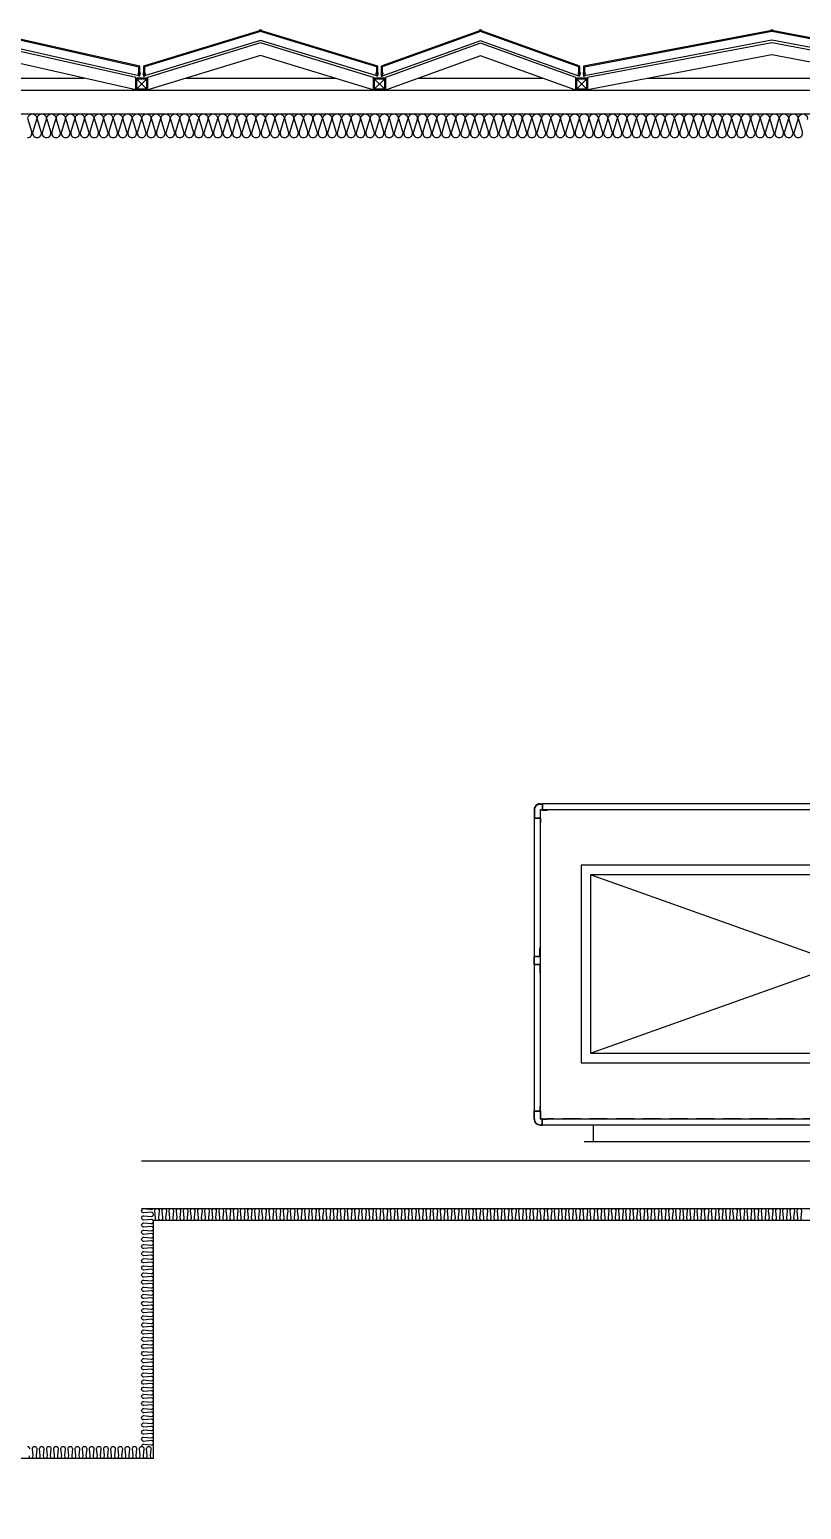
# Model space of a CAD drawing. Header units: millimetres. Extents: x -95754 to 177808, y 34455 to 150605.
# Drawn here: x 156483 to 159727, y 143240 to 149459 of the extents above; entities that cross this region are included whole.
import ezdxf

# ---------------------------------------------------------------- set-up
doc = ezdxf.new("R2010")
doc.units = ezdxf.units.MM
doc.header["$LTSCALE"] = 300
doc.linetypes.add('HID', pattern=[2.8, 1.8, -1])
doc.linetypes.add('HIDDEN', pattern=[0.375, 0.25, -0.125])
for name, color, linetype in [('6FIN', 6, 'Continuous'), ('A-ETC-기계', 253, 'Continuous'), ('A-WALL-D', 7, 'Continuous'), ('A-하지철물', 55, 'Continuous'), ('alucobond', 4, 'Continuous'), ('ISL', 251, 'Continuous'), ('mold', 4, 'Continuous'), ('SHEET', 6, 'Continuous')]:
    doc.layers.add(name, color=color, linetype=linetype)

# ---------------------------------------------------------------- blocks, each defined once
blk = doc.blocks.new('EX-1350')
at = {"layer": '6FIN', "elevation": 0}
for points in [[(3.2, 204.1), (46.8, 204.1, 0.414214), (50, 207.3), (50, 250.9, 0.414214), (46.8, 254.1), (3.2, 254.1, 0.414214), (0, 250.9), (0, 207.3, 0.414214)], [(1396.8, 204.1), (1353.2, 204.1, -0.414214), (1350, 207.3), (1350, 250.9, -0.414214), (1353.2, 254.1), (1396.8, 254.1, -0.414214), (1400, 250.9), (1400, 207.3, -0.414214)]]:
    blk.add_lwpolyline(points, format="xyb", close=True, dxfattribs=at)
at = {"layer": 'A-하지철물'}
for p, q in [((1350, 254.1), (50, 254.1)), ((1133.9, 204.1), (266.1, 204.1))]:
    blk.add_line(p, q, dxfattribs=at)
at = {"layer": 'A-하지철물', "elevation": 0}
for points in [[(49.7, 252.7), (700, 106.6), (1350.3, 252.7)], [(50, 254.1), (50, 201.4), (700, 55.3), (1350, 201.4), (1350, 254.1)]]:
    blk.add_lwpolyline(points, dxfattribs=at)
at = {"layer": 'A-하지철물'}
blk.add_circle((700, 4.1), 4.07, dxfattribs=at)
at = {"layer": 'alucobond', "color": 251, "linetype": 'HID', "ltscale": 10}
for p, q in [((31.5, 182.4), (31.5, 187.8)), ((32, 189.3), (32.5, 189.3)), ((32.5, 180.9), (32.5, 189.3)), ((38, 182.7), (38, 187.4)), ((39.5, 182.7), (39.5, 187.4)), ((1360.5, 182.7), (1360.5, 187.4)), ((1362, 182.7), (1362, 187.4)), ((1367.5, 180.9), (1367.5, 189.3)), ((1368, 189.3), (1367.5, 189.3)), ((1368.5, 182.4), (1368.5, 187.8)), ((30.2, 185.1), (41.5, 185.1)), ((31.5, 186.6), (39.5, 186.6)), ((31.5, 183.6), (39.5, 183.6)), ((32, 180.9), (32.5, 180.9)), ((1369.8, 185.1), (1358.5, 185.1)), ((1368.5, 186.6), (1360.5, 186.6)), ((1368.5, 183.6), (1360.5, 183.6)), ((1368, 180.9), (1367.5, 180.9))]:
    blk.add_line(p, q, dxfattribs=at)
at = {"layer": 'alucobond'}
for p, q in [((32.5, 195.1), (36.5, 195.1)), ((1367.5, 195.1), (1363.5, 195.1))]:
    blk.add_line(p, q, dxfattribs=at)
at = {"layer": 'alucobond', "color": 251, "linetype": 'HID', "ltscale": 10, "elevation": 0}
for points in [[(32, 189.3), (31.5, 187.8)], [(36.5, 194.2), (700, 45.1), (1363.5, 194.2)], [(1368, 189.3), (1368.5, 187.8)], [(32, 180.9), (31.5, 182.4)], [(1368, 180.9), (1368.5, 182.4)]]:
    blk.add_lwpolyline(points, dxfattribs=at)
at = {"layer": 'alucobond', "elevation": 0}
for points in [[(32.5, 195.1), (32.5, 154.1), (700, 4.1), (1367.5, 154.1), (1367.5, 195.1)], [(36.5, 195.1), (36.5, 157.3), (700, 8.2), (1363.5, 157.3), (1363.5, 195.1)]]:
    blk.add_lwpolyline(points, dxfattribs=at)
at = {"layer": 'alucobond', "color": 251, "linetype": 'HID', "ltscale": 10, "elevation": 0}
for points in [[(39.5, 186.6, -0.666667), (39.5, 183.6, -1.5)], [(1360.5, 186.6, 0.666667), (1360.5, 183.6, 1.5)]]:
    blk.add_lwpolyline(points, format="xyb", dxfattribs=at)
at = {"layer": 'alucobond', "color": 251, "linetype": 'HID', "ltscale": 10}
for centre, start, end in [((38.7, 187.4), 0, 180), ((1361.3, 187.4), 0, 180), ((38.7, 182.7), 180, 0), ((1361.3, 182.7), 180, 0)]:
    blk.add_arc(centre, 0.75, start, end, dxfattribs=at)
at = {"layer": 'mold', "color": 4, "elevation": 0}
for points in [[(25, 204.1), (25, 202.6)], [(1375, 204.1), (1375, 202.6)]]:
    blk.add_lwpolyline(points, dxfattribs=at)
at = {"layer": 'SHEET', "color": 8}
for p, q in [((46.8, 250.9), (3.2, 207.3)), ((3.2, 250.9), (46.8, 207.3)), ((1353.2, 250.9), (1396.8, 207.3)), ((1396.8, 250.9), (1353.2, 207.3))]:
    blk.add_line(p, q, dxfattribs=at)
at = {"layer": 'SHEET', "color": 8, "elevation": 0}
for points in [[(3.2, 207.3), (46.8, 207.3), (46.8, 250.9), (3.2, 250.9)], [(1396.8, 207.3), (1353.2, 207.3), (1353.2, 250.9), (1396.8, 250.9)]]:
    blk.add_lwpolyline(points, close=True, dxfattribs=at)
blk = doc.blocks.new('EX-1000')
at = {"layer": '6FIN', "elevation": 0}
for points in [[(3.2, 204.1), (46.8, 204.1, 0.414214), (50, 207.3), (50, 250.9, 0.414214), (46.8, 254.1), (3.2, 254.1, 0.414214), (0, 250.9), (0, 207.3, 0.414214)], [(1046.8, 204.1), (1003.2, 204.1, -0.414214), (1000, 207.3), (1000, 250.9, -0.414214), (1003.2, 254.1), (1046.8, 254.1, -0.414214), (1050, 250.9), (1050, 207.3, -0.414214)]]:
    blk.add_lwpolyline(points, format="xyb", close=True, dxfattribs=at)
at = {"layer": 'A-하지철물'}
for p, q in [((1000, 254.1), (50, 254.1)), ((838.4, 204.1), (211.6, 204.1))]:
    blk.add_line(p, q, dxfattribs=at)
at = {"layer": 'A-하지철물', "elevation": 0}
for points in [[(47.4, 254.1), (525, 108.6), (1002.6, 254.1)], [(50, 204.1), (50, 201), (525, 56.3), (1000, 201), (1000, 204.1)]]:
    blk.add_lwpolyline(points, dxfattribs=at)
at = {"layer": 'A-하지철물'}
blk.add_circle((525, 4.1), 4.07, dxfattribs=at)
at = {"layer": 'alucobond', "color": 251, "linetype": 'HID', "ltscale": 10}
for p, q in [((31.5, 182.4), (31.5, 187.8)), ((32, 189.3), (32.5, 189.3)), ((32.5, 180.9), (32.5, 189.3)), ((38, 182.7), (38, 187.4)), ((39.5, 182.7), (39.5, 187.4)), ((1010.5, 182.7), (1010.5, 187.4)), ((1012, 182.7), (1012, 187.4)), ((1017.5, 180.9), (1017.5, 189.3)), ((1018, 189.3), (1017.5, 189.3)), ((1018.5, 182.4), (1018.5, 187.8)), ((30.2, 185.1), (41.5, 185.1)), ((31.5, 186.6), (39.5, 186.6)), ((31.5, 183.6), (39.5, 183.6)), ((32, 180.9), (32.5, 180.9)), ((1019.8, 185.1), (1008.5, 185.1)), ((1018.5, 186.6), (1010.5, 186.6)), ((1018.5, 183.6), (1010.5, 183.6)), ((1018, 180.9), (1017.5, 180.9))]:
    blk.add_line(p, q, dxfattribs=at)
at = {"layer": 'alucobond'}
for p, q in [((32.5, 195.1), (36.5, 195.1)), ((1017.5, 195.1), (1013.5, 195.1))]:
    blk.add_line(p, q, dxfattribs=at)
at = {"layer": 'alucobond', "color": 251, "linetype": 'HID', "ltscale": 10, "elevation": 0}
for points in [[(32, 189.3), (31.5, 187.8)], [(36.5, 194.7), (525, 45.9), (1013.5, 194.7)], [(1018, 189.3), (1018.5, 187.8)], [(32, 180.9), (31.5, 182.4)], [(1018, 180.9), (1018.5, 182.4)]]:
    blk.add_lwpolyline(points, dxfattribs=at)
at = {"layer": 'alucobond', "elevation": 0}
for points in [[(32.5, 195.1), (32.5, 154.1), (525, 4.1), (1017.5, 154.1), (1017.5, 195.1)], [(36.5, 195.1), (36.5, 157), (525, 8.3), (1013.5, 157), (1013.5, 195.1)], [(1013.5, 195.1), (1013.5, 157.2)]]:
    blk.add_lwpolyline(points, dxfattribs=at)
at = {"layer": 'alucobond', "color": 251, "linetype": 'HID', "ltscale": 10, "elevation": 0}
for points in [[(39.5, 186.6, -0.666667), (39.5, 183.6, -1.5)], [(1010.5, 186.6, 0.666667), (1010.5, 183.6, 1.5)]]:
    blk.add_lwpolyline(points, format="xyb", dxfattribs=at)
at = {"layer": 'alucobond', "color": 251, "linetype": 'HID', "ltscale": 10}
for centre, start, end in [((38.7, 187.4), 0, 180), ((1011.3, 187.4), 0, 180), ((38.7, 182.7), 180, 0), ((1011.3, 182.7), 180, 0)]:
    blk.add_arc(centre, 0.75, start, end, dxfattribs=at)
at = {"layer": 'mold', "color": 4, "elevation": 0}
for points in [[(25, 204.1), (25, 202.6)], [(1025, 204.1), (1025, 202.6)]]:
    blk.add_lwpolyline(points, dxfattribs=at)
at = {"layer": 'SHEET', "color": 8}
for p, q in [((46.8, 250.9), (3.2, 207.3)), ((3.2, 250.9), (46.8, 207.3)), ((1003.2, 250.9), (1046.8, 207.3)), ((1046.8, 250.9), (1003.2, 207.3))]:
    blk.add_line(p, q, dxfattribs=at)
at = {"layer": 'SHEET', "color": 8, "elevation": 0}
for points in [[(3.2, 207.3), (46.8, 207.3), (46.8, 250.9), (3.2, 250.9)], [(1046.8, 207.3), (1003.2, 207.3), (1003.2, 250.9), (1046.8, 250.9)]]:
    blk.add_lwpolyline(points, close=True, dxfattribs=at)
blk = doc.blocks.new('EX-850-1')
at = {"layer": '6FIN', "elevation": 0}
for points in [[(3.2, 204.1), (46.8, 204.1, 0.414214), (50, 207.3), (50, 250.9, 0.414214), (46.8, 254.1), (3.2, 254.1, 0.414214), (0, 250.9), (0, 207.3, 0.414214)], [(896.8, 204.1), (853.2, 204.1, -0.414214), (850, 207.3), (850, 250.9, -0.414214), (853.2, 254.1), (896.8, 254.1, -0.414214), (900, 250.9), (900, 207.3, -0.414214)]]:
    blk.add_lwpolyline(points, format="xyb", close=True, dxfattribs=at)
at = {"layer": 'A-하지철물'}
for p, q in [((850, 254.1), (50, 254.1)), ((710.9, 204.1), (189.1, 204.1))]:
    blk.add_line(p, q, dxfattribs=at)
at = {"layer": 'A-하지철물', "elevation": 0}
for points in [[(49.9, 254.1), (450, 110.3), (850.1, 254.1)], [(50, 204.1), (50, 200.9), (450, 57.2), (850, 200.9), (850, 204.1)]]:
    blk.add_lwpolyline(points, dxfattribs=at)
at = {"layer": 'A-하지철물'}
blk.add_circle((450, 4.1), 4.07, dxfattribs=at)
at = {"layer": 'alucobond', "color": 251, "linetype": 'HID', "ltscale": 10}
for p, q in [((31.5, 182.4), (31.5, 187.8)), ((32, 189.3), (32.5, 189.3)), ((32.5, 180.9), (32.5, 189.3)), ((38, 182.7), (38, 187.4)), ((39.5, 182.7), (39.5, 187.4)), ((860.5, 182.7), (860.5, 187.4)), ((862, 182.7), (862, 187.4)), ((867.5, 180.9), (867.5, 189.3)), ((868, 189.3), (867.5, 189.3)), ((868.5, 182.4), (868.5, 187.8)), ((30.2, 185.1), (41.5, 185.1)), ((31.5, 186.6), (39.5, 186.6)), ((31.5, 183.6), (39.5, 183.6)), ((32, 180.9), (32.5, 180.9)), ((869.8, 185.1), (858.5, 185.1)), ((868.5, 186.6), (860.5, 186.6)), ((868.5, 183.6), (860.5, 183.6)), ((868, 180.9), (867.5, 180.9))]:
    blk.add_line(p, q, dxfattribs=at)
at = {"layer": 'alucobond'}
for p, q in [((32.5, 195.1), (36.5, 195.1)), ((867.5, 195.1), (863.5, 195.1))]:
    blk.add_line(p, q, dxfattribs=at)
at = {"layer": 'alucobond', "color": 251, "linetype": 'HID', "ltscale": 10}
for points in [[(32, 189.3), (31.5, 187.8)], [(868, 189.3), (868.5, 187.8)], [(32, 180.9), (31.5, 182.4)], [(868, 180.9), (868.5, 182.4)]]:
    blk.add_lwpolyline(points, dxfattribs=at)
at = {"layer": 'alucobond', "elevation": 0}
for points in [[(32.5, 195.1), (32.5, 154.1), (450, 4.1), (867.5, 154.1), (867.5, 195.1)], [(36.5, 195.1), (36.5, 156.9), (450, 8.3), (863.5, 156.9), (863.5, 195.1)]]:
    blk.add_lwpolyline(points, dxfattribs=at)
at = {"layer": 'alucobond', "color": 251, "linetype": 'HID', "ltscale": 10, "elevation": 0}
blk.add_lwpolyline([(36.5, 195.1), (450, 46.6), (863.5, 195.1)], dxfattribs=at)
at = {"layer": 'alucobond', "color": 251, "linetype": 'HID', "ltscale": 10}
for points in [[(39.5, 186.6, -0.666667), (39.5, 183.6, -1.5)], [(860.5, 186.6, 0.666667), (860.5, 183.6, 1.5)]]:
    blk.add_lwpolyline(points, format="xyb", dxfattribs=at)
for centre, start, end in [((38.7, 187.4), 0, 180), ((861.3, 187.4), 0, 180), ((38.7, 182.7), 180, 0), ((861.3, 182.7), 180, 0)]:
    blk.add_arc(centre, 0.75, start, end, dxfattribs=at)
at = {"layer": 'mold', "color": 4}
for points in [[(25, 204.1), (25, 202.6)], [(875, 204.1), (875, 202.6)]]:
    blk.add_lwpolyline(points, dxfattribs=at)
at = {"layer": 'SHEET', "color": 8}
for p, q in [((46.8, 250.9), (3.2, 207.3)), ((3.2, 250.9), (46.8, 207.3)), ((853.2, 250.9), (896.8, 207.3)), ((896.8, 250.9), (853.2, 207.3))]:
    blk.add_line(p, q, dxfattribs=at)
at = {"layer": 'SHEET', "color": 8, "elevation": 0}
for points in [[(3.2, 207.3), (46.8, 207.3), (46.8, 250.9), (3.2, 250.9)], [(896.8, 207.3), (853.2, 207.3), (853.2, 250.9), (896.8, 250.9)]]:
    blk.add_lwpolyline(points, close=True, dxfattribs=at)
blk = doc.blocks.new('EX-1600')
at = {"layer": '6FIN', "elevation": 0}
for points in [[(3.2, 204.1), (46.8, 204.1, 0.414214), (50, 207.3), (50, 250.9, 0.414214), (46.8, 254.1), (3.2, 254.1, 0.414214), (0, 250.9), (0, 207.3, 0.414214)], [(1646.8, 204.1), (1603.2, 204.1, -0.414214), (1600, 207.3), (1600, 250.9, -0.414214), (1603.2, 254.1), (1646.8, 254.1, -0.414214), (1650, 250.9), (1650, 207.3, -0.414214)]]:
    blk.add_lwpolyline(points, format="xyb", close=True, dxfattribs=at)
at = {"layer": 'A-하지철물'}
for p, q in [((1600, 254.1), (50, 254.1)), ((1344, 204.1), (306, 204.1))]:
    blk.add_line(p, q, dxfattribs=at)
at = {"layer": 'A-하지철물', "elevation": 0}
for points in [[(41.9, 254.1), (825, 105.8), (1608.1, 254.1)], [(50, 204.1), (50, 201.6), (825, 55), (1600, 201.6), (1600, 204.1)]]:
    blk.add_lwpolyline(points, dxfattribs=at)
at = {"layer": 'A-하지철물'}
blk.add_circle((825, 4.1), 4.07, dxfattribs=at)
at = {"layer": 'alucobond', "color": 251, "linetype": 'HID', "ltscale": 10}
for p, q in [((31.5, 182.4), (31.5, 187.8)), ((32, 189.3), (32.5, 189.3)), ((32.5, 180.9), (32.5, 189.3)), ((38, 182.7), (38, 187.4)), ((39.5, 182.7), (39.5, 187.4)), ((1610.5, 182.7), (1610.5, 187.4)), ((1612, 182.7), (1612, 187.4)), ((1617.5, 180.9), (1617.5, 189.3)), ((1618, 189.3), (1617.5, 189.3)), ((1618.5, 182.4), (1618.5, 187.8)), ((30.2, 185.1), (41.5, 185.1)), ((31.5, 186.6), (39.5, 186.6)), ((31.5, 183.6), (39.5, 183.6)), ((32, 180.9), (32.5, 180.9)), ((1619.8, 185.1), (1608.5, 185.1)), ((1618.5, 186.6), (1610.5, 186.6)), ((1618.5, 183.6), (1610.5, 183.6)), ((1618, 180.9), (1617.5, 180.9))]:
    blk.add_line(p, q, dxfattribs=at)
at = {"layer": 'alucobond'}
for p, q in [((32.5, 195.1), (36.5, 195.1)), ((1617.5, 195.1), (1613.5, 195.1))]:
    blk.add_line(p, q, dxfattribs=at)
at = {"layer": 'alucobond', "color": 251, "linetype": 'HID', "ltscale": 10}
for points in [[(32, 189.3), (31.5, 187.8)], [(32, 180.9), (31.5, 182.4)]]:
    blk.add_lwpolyline(points, dxfattribs=at)
at = {"layer": 'alucobond', "elevation": 0}
for points in [[(32.5, 195.1), (32.5, 154.1), (825, 4.1), (1617.5, 154.1), (1617.5, 195.1)], [(36.5, 195.1), (36.5, 157.4), (825, 8.1), (1613.5, 157.4), (1613.5, 195.1)]]:
    blk.add_lwpolyline(points, dxfattribs=at)
at = {"layer": 'alucobond', "color": 251, "linetype": 'HID', "ltscale": 10, "elevation": 0}
for points in [[(36.5, 194), (825, 44.8), (1613.5, 194)], [(1618, 189.3), (1618.5, 187.8)], [(1618, 180.9), (1618.5, 182.4)]]:
    blk.add_lwpolyline(points, dxfattribs=at)
at = {"layer": 'alucobond', "color": 251, "linetype": 'HID', "ltscale": 10}
blk.add_lwpolyline([(39.5, 186.6, -0.666667), (39.5, 183.6, -1.5)], format="xyb", dxfattribs=at)
at = {"layer": 'alucobond', "color": 251, "linetype": 'HID', "ltscale": 10, "elevation": 0}
blk.add_lwpolyline([(1610.5, 186.6, 0.666667), (1610.5, 183.6, 1.5)], format="xyb", dxfattribs=at)
at = {"layer": 'alucobond', "color": 251, "linetype": 'HID', "ltscale": 10}
for centre, start, end in [((38.7, 187.4), 0, 180), ((1611.3, 187.4), 0, 180), ((38.7, 182.7), 180, 0), ((1611.3, 182.7), 180, 0)]:
    blk.add_arc(centre, 0.75, start, end, dxfattribs=at)
at = {"layer": 'mold', "color": 4}
blk.add_lwpolyline([(25, 204.1), (25, 202.6)], dxfattribs=at)
at = {"layer": 'mold', "color": 4, "elevation": 0}
blk.add_lwpolyline([(1625, 204.1), (1625, 202.6)], dxfattribs=at)
at = {"layer": 'SHEET', "color": 8}
for p, q in [((46.8, 250.9), (3.2, 207.3)), ((3.2, 250.9), (46.8, 207.3)), ((1603.2, 250.9), (1646.8, 207.3)), ((1646.8, 250.9), (1603.2, 207.3))]:
    blk.add_line(p, q, dxfattribs=at)
at = {"layer": 'SHEET', "color": 8, "elevation": 0}
for points in [[(3.2, 207.3), (46.8, 207.3), (46.8, 250.9), (3.2, 250.9)], [(1646.8, 207.3), (1603.2, 207.3), (1603.2, 250.9), (1646.8, 250.9)]]:
    blk.add_lwpolyline(points, close=True, dxfattribs=at)
blk = doc.blocks.new('A$C7EEB4B3A')
at = {"color": 0, "linetype": 'HIDDEN'}
for p, q in [((36.2, 25), (0, 25)), ((0, 25), (0, 23.8)), ((36.2, 1.2), (36.2, 25)), ((36.2, 1.2), (68.8, 1.2)), ((68.8, 1.2), (68.8, 25)), ((68.8, 25), (105, 25)), ((105, 25), (105, 23.8))]:
    blk.add_line(p, q, dxfattribs=at)
at = {"color": 0}
for p, q in [((35, 23.8), (0, 23.8)), ((35, 0), (35, 23.8)), ((35, 0), (70, 0)), ((70, 0), (70, 23.8)), ((70, 23.8), (105, 23.8))]:
    blk.add_line(p, q, dxfattribs=at)
blk = doc.blocks.new('G$C2C1B598D')
at = {"color": 0}
for p, q in [((-1040, 70), (1040, 70)), ((-1000, 0), (-1000, 70)), ((1000, 70), (1000, 0)), ((-1225, 0), (-1215, 0)), ((-1215, 0), (-1215, -25)), ((-1215, 0), (1215, 0)), ((-1040, 0), (1040, 0)), ((1225, 0), (1215, 0)), ((1215, 0), (1215, -25)), ((-1250, -25), (-1250, -60)), ((-1250, -60), (-1225, -60)), ((-1250, -1290.1), (-1250, -60)), ((-1225, -60), (-1225, -80)), ((-1215, -25), (-1195, -25)), ((1215, -25), (1195, -25)), ((1250, -60), (1225, -60)), ((1225, -60), (1225, -80)), ((1250, -25), (1250, -60)), ((1250, -1290.1), (1250, -60)), ((-1127.5, -262.1), (-1127.5, -1092.1)), ((1052.5, -262.1), (-1127.5, -262.1)), ((-1087.5, -302.1), (-1087.5, -1052.1)), ((-1087.5, -302.1), (1012.5, -1052.1)), ((1012.5, -302.1), (-1087.5, -1052.1)), ((1012.5, -302.1), (-1087.5, -302.1)), ((1012.5, -1052.1), (1012.5, -302.1)), ((1052.5, -1092.1), (1052.5, -262.1)), ((-1087.5, -1052.1), (1012.5, -1052.1)), ((-1127.5, -1092.1), (1052.5, -1092.1)), ((-1250, -1325.1), (-1250, -1290.1)), ((-1250, -1290.1), (-1225, -1290.1)), ((-1225, -1290.1), (-1225, -1270.1)), ((1225, -1290.1), (1225, -1270.1)), ((1250, -1290.1), (1225, -1290.1)), ((1250, -1325.1), (1250, -1290.1)), ((-1225, -1350.1), (-1215, -1350.1)), ((-1215, -1350.1), (-1215, -1325.1)), ((-1215, -1325.1), (-1195, -1325.1)), ((-1215, -1350.1), (1215, -1350.1)), ((1215, -1325.1), (1195, -1325.1)), ((1215, -1350.1), (1215, -1325.1)), ((1225, -1350.1), (1215, -1350.1))]:
    blk.add_line(p, q, dxfattribs=at)
at = {"color": 0, "linetype": 'HIDDEN'}
for p, q in [((-1248.4, -25), (-1248.4, -58.4)), ((-1248.4, -58.4), (-1223.4, -58.4)), ((-1225, -1.6), (-1216.6, -1.6)), ((-1223.4, -58.4), (-1223.4, -80)), ((-1216.6, -1.6), (-1216.6, -26.6)), ((-1216.6, -26.6), (-1195, -26.6)), ((-1195, -26.6), (-1195, -25)), ((-1195, -26.6), (1195, -26.6)), ((1195, -26.6), (1195, -25)), ((1216.6, -26.6), (1195, -26.6)), ((1225, -1.6), (1216.6, -1.6)), ((1216.6, -1.6), (1216.6, -26.6)), ((1248.4, -58.4), (1223.4, -58.4)), ((1223.4, -58.4), (1223.4, -80)), ((1248.4, -25), (1248.4, -58.4)), ((-1223.4, -80), (-1225, -80)), ((1223.4, -80), (1225, -80)), ((-1248.4, -1325.1), (-1248.4, -1291.7)), ((-1248.4, -1291.7), (-1223.4, -1291.7)), ((-1223.4, -1270.1), (-1225, -1270.1)), ((-1223.4, -1291.7), (-1223.4, -1270.1)), ((1223.4, -1291.7), (1223.4, -1270.1)), ((1223.4, -1270.1), (1225, -1270.1)), ((1248.4, -1291.7), (1223.4, -1291.7)), ((1248.4, -1325.1), (1248.4, -1291.7)), ((-1225, -1348.5), (-1216.6, -1348.5)), ((-1216.6, -1348.5), (-1216.6, -1323.5)), ((-1216.6, -1323.5), (-1195, -1323.5)), ((-1195, -1323.5), (-1195, -1325.1)), ((1216.6, -1323.5), (1195, -1323.5)), ((1195, -1323.5), (1195, -1325.1)), ((1216.6, -1348.5), (1216.6, -1323.5)), ((1225, -1348.5), (1216.6, -1348.5))]:
    blk.add_line(p, q, dxfattribs=at)
at = {"color": 0, "linetype": 'Continuous'}
for p, q in [((-1225, -1325.1), (-1225, -25)), ((-1225, -25), (1225, -25)), ((1225, -1325.1), (1225, -25)), ((-1225, -1325.1), (1225, -1325.1)), ((-1215, -1350.1), (-628.6, -1475.3)), ((-17.5, -1350), (-603.9, -1475.2))]:
    blk.add_line(p, q, dxfattribs=at)
at = {"color": 0, "linetype": 'ByBlock'}
for p, q in [((-1223.4, -58.4), (-1223.4, -26.6)), ((-1216.6, -26.6), (-1223.4, -26.6)), ((1216.6, -26.6), (1223.4, -26.6)), ((1223.4, -58.4), (1223.4, -26.6)), ((-1223.4, -1291.7), (-1223.4, -1323.5)), ((1223.4, -1291.7), (1223.4, -1323.5)), ((-1216.6, -1323.5), (-1223.4, -1323.5)), ((1216.6, -1323.5), (1223.4, -1323.5))]:
    blk.add_line(p, q, dxfattribs=at)
at = {"color": 0}
for centre, start, end in [((-1225, -25), 90, 180), ((1225, -25), 0, 90), ((-1225, -1325.1), 180, 270), ((1225, -1325.1), 270, 0)]:
    blk.add_arc(centre, 25, start, end, dxfattribs=at)
at = {"color": 0, "linetype": 'HIDDEN'}
for centre, start, end in [((-1225, -25), 90, 180.00287), ((1225, -25), 359.99713, 90), ((-1225, -1325.1), 179.99713, 270), ((1225, -1325.1), 270, 0.00287)]:
    blk.add_arc(centre, 23.4, start, end, dxfattribs=at)
at = {"color": 0, "linetype": 'Continuous'}
for centre, start, end in [((-1258.2, -1350.1), 348.75274, 0.00458), ((25.7, -1350), 179.99542, 191.24726)]:
    blk.add_arc(centre, 641.9, start, end, dxfattribs=at)
at = {"color": 0, "xscale": -1, "rotation": 89.99999999999997}
blk.add_blockref('A$C7EEB4B3A', (1250, -639.9), dxfattribs=at)
at = {"color": 0, "xscale": -1}
blk.add_blockref('A$C7EEB4B3A', (52.5, -1350.1), dxfattribs=at)
blk = doc.blocks.new('4F_기계장비')
at = {"layer": 'A-ETC-기계', "rotation": 180}
blk.add_blockref('G$C2C1B598D', (67300, -3750), dxfattribs=at)

msp = doc.modelspace()

# ---------------------------------------------------------------- linework, layer by layer
at = {"layer": 'A-WALL-D'}
for p, q in [((156953.6, 144705), (166553.6, 144705)), ((156953.6, 144505), (166553.6, 144505))]:
    msp.add_line(p, q, dxfattribs=at)
at = {"layer": 'ISL', "elevation": 0}
for points in [[(101753.6, 149105), (168578.6, 149105)], [(134903.6, 143240), (134903.6, 143455), (135403.6, 143455), (135403.6, 144455), (144903.6, 144455), (144903.6, 143455), (146203.6, 143455), (146203.6, 144455), (155703.6, 144455), (155703.6, 143455), (157003.6, 143455), (157003.6, 144455), (166503.6, 144455), (166503.6, 143455), (167503.6, 143455), (167503.6, 143240)]]:
    msp.add_lwpolyline(points, dxfattribs=at)
for points in [[(156474, 149005, 0.509267), (156491.7, 149029.3), (156476.3, 149080.8, -1.372593), (156511.7, 149080.8), (156496.3, 149029.3, 0.509267), (156514, 149005, 0.509267), (156531.7, 149029.3), (156516.3, 149080.8, -1.372593), (156551.7, 149080.8), (156536.3, 149029.3, 0.509267), (156554, 149005, 0.509267), (156571.7, 149029.3), (156556.3, 149080.8, -1.372593), (156591.7, 149080.8), (156576.3, 149029.3, 0.509267), (156594, 149005, 0.509267), (156611.7, 149029.3), (156596.3, 149080.8, -1.372593), (156631.7, 149080.8), (156616.3, 149029.3, 0.509267), (156634, 149005, 0.509267), (156651.7, 149029.3), (156636.3, 149080.8, -1.372593), (156671.7, 149080.8), (156656.3, 149029.3, 0.509267), (156674, 149005, 0.509267), (156691.7, 149029.3), (156676.3, 149080.8, -1.372593), (156711.7, 149080.8), (156696.3, 149029.3, 0.509267), (156714, 149005, 0.509267), (156731.7, 149029.3), (156716.3, 149080.8, -1.372593), (156751.7, 149080.8), (156736.3, 149029.3, 0.509267), (156754, 149005, 0.509267), (156771.7, 149029.3), (156756.3, 149080.8, -1.372593), (156791.7, 149080.8), (156776.3, 149029.3, 0.509267), (156794, 149005, 0.509267), (156811.7, 149029.3), (156796.3, 149080.8, -1.372593), (156831.7, 149080.8), (156816.3, 149029.3, 0.509267), (156834, 149005, 0.509267), (156851.7, 149029.3), (156836.3, 149080.8, -1.372593), (156871.7, 149080.8), (156856.3, 149029.3, 0.509267), (156874, 149005, 0.509267), (156891.7, 149029.3), (156876.3, 149080.8, -1.372593), (156911.7, 149080.8), (156896.3, 149029.3, 0.509267), (156914, 149005, 0.509267), (156931.7, 149029.3), (156916.3, 149080.8, -1.372593), (156951.7, 149080.8), (156936.3, 149029.3, 0.509267), (156954, 149005, 0.509267), (156971.7, 149029.3), (156956.3, 149080.8, -1.372593), (156991.7, 149080.8), (156976.3, 149029.3, 0.509267), (156994, 149005, 0.509267), (157011.7, 149029.3), (156996.3, 149080.8, -1.372593), (157031.7, 149080.8), (157016.3, 149029.3, 0.509267), (157034, 149005, 0.509267), (157051.7, 149029.3), (157036.3, 149080.8, -1.372593), (157071.7, 149080.8), (157056.3, 149029.3, 0.509267), (157074, 149005, 0.509267), (157091.7, 149029.3), (157076.3, 149080.8, -1.372593), (157111.7, 149080.8), (157096.3, 149029.3, 0.509267), (157114, 149005, 0.509267), (157131.7, 149029.3), (157116.3, 149080.8, -1.372593), (157151.7, 149080.8), (157136.3, 149029.3, 0.509267), (157154, 149005, 0.509267), (157171.7, 149029.3), (157156.3, 149080.8, -1.372593), (157191.7, 149080.8), (157176.3, 149029.3, 0.509267), (157194, 149005, 0.509267), (157211.7, 149029.3), (157196.3, 149080.8, -1.372593), (157231.7, 149080.8), (157216.3, 149029.3, 0.509267), (157234, 149005, 0.509267), (157251.7, 149029.3), (157236.3, 149080.8, -1.372593), (157271.7, 149080.8), (157256.3, 149029.3, 0.509267), (157274, 149005, 0.509267), (157291.7, 149029.3), (157276.3, 149080.8, -1.372593), (157311.7, 149080.8), (157296.3, 149029.3, 0.509267), (157314, 149005, 0.509267), (157331.7, 149029.3), (157316.3, 149080.8, -1.372593), (157351.7, 149080.8), (157336.4, 149029.3, 0.509267), (157354, 149005, 0.509267), (157371.7, 149029.3), (157356.4, 149080.8, -1.372593), (157391.7, 149080.8), (157376.4, 149029.3, 0.509267), (157394, 149005, 0.509267), (157411.7, 149029.3), (157396.4, 149080.8, -1.372593), (157431.7, 149080.8), (157416.4, 149029.3, 0.509267), (157434, 149005, 0.509267), (157451.7, 149029.3), (157436.4, 149080.8, -1.372593), (157471.7, 149080.8), (157456.4, 149029.3, 0.509267), (157474, 149005, 0.509267), (157491.7, 149029.3), (157476.4, 149080.8, -1.372593), (157511.7, 149080.8), (157496.4, 149029.3, 0.509267), (157514, 149005, 0.509267), (157531.7, 149029.3), (157516.4, 149080.8, -1.372593), (157551.7, 149080.8), (157536.4, 149029.3, 0.509267), (157554, 149005, 0.509267), (157571.7, 149029.3), (157556.4, 149080.8, -1.372593), (157591.7, 149080.8), (157576.4, 149029.3, 0.509267), (157594, 149005, 0.509267), (157611.7, 149029.3), (157596.4, 149080.8, -1.372593), (157631.7, 149080.8), (157616.4, 149029.3, 0.509267), (157634, 149005, 0.509267), (157651.7, 149029.3), (157636.4, 149080.8, -1.372593), (157671.7, 149080.8), (157656.4, 149029.3, 0.509267), (157674, 149005, 0.509267), (157691.7, 149029.3), (157676.4, 149080.8, -1.372593), (157711.7, 149080.8), (157696.4, 149029.3, 0.509267), (157714, 149005, 0.509267), (157731.7, 149029.3), (157716.4, 149080.8, -1.372593), (157751.7, 149080.8), (157736.4, 149029.3, 0.509267), (157754, 149005, 0.509267), (157771.7, 149029.3), (157756.4, 149080.8, -1.372593), (157791.7, 149080.8), (157776.4, 149029.3, 0.509267), (157794, 149005, 0.509267), (157811.7, 149029.3), (157796.4, 149080.8, -1.372593), (157831.7, 149080.8), (157816.4, 149029.3, 0.509267), (157834, 149005, 0.509267), (157851.7, 149029.3), (157836.4, 149080.8, -1.372593), (157871.7, 149080.8), (157856.4, 149029.3, 0.509267), (157874, 149005, 0.509267), (157891.7, 149029.3), (157876.4, 149080.8, -1.372593), (157911.7, 149080.8), (157896.4, 149029.3, 0.509267), (157914, 149005, 0.509267), (157931.7, 149029.3), (157916.4, 149080.8, -1.372593), (157951.7, 149080.8), (157936.4, 149029.3, 0.509267), (157954, 149005, 0.509267), (157971.7, 149029.3), (157956.4, 149080.8, -1.372593), (157991.7, 149080.8), (157976.4, 149029.3, 0.509267), (157994, 149005, 0.509267), (158011.7, 149029.3), (157996.4, 149080.8, -1.372593), (158031.7, 149080.8), (158016.4, 149029.3, 0.509267), (158034, 149005, 0.509267), (158051.7, 149029.3), (158036.4, 149080.8, -1.372593), (158071.7, 149080.8), (158056.4, 149029.3, 0.509267), (158074, 149005, 0.509267), (158091.7, 149029.3), (158076.4, 149080.8, -1.372593), (158111.7, 149080.8), (158096.4, 149029.3, 0.509267), (158114, 149005, 0.509267), (158131.7, 149029.3), (158116.4, 149080.8, -1.372593), (158151.7, 149080.8), (158136.4, 149029.3, 0.509267), (158154, 149005, 0.509267), (158171.7, 149029.3), (158156.4, 149080.8, -1.372593), (158191.7, 149080.8), (158176.4, 149029.3, 0.509267), (158194, 149005, 0.509267), (158211.7, 149029.3), (158196.4, 149080.8, -1.372593), (158231.7, 149080.8), (158216.4, 149029.3, 0.509267), (158234, 149005, 0.509267), (158251.7, 149029.3), (158236.4, 149080.8, -1.372593), (158271.7, 149080.8), (158256.4, 149029.3, 0.509267), (158274, 149005, 0.509267), (158291.7, 149029.3), (158276.4, 149080.8, -1.372593), (158311.7, 149080.8), (158296.4, 149029.3, 0.509267), (158314, 149005, 0.509267), (158331.7, 149029.3), (158316.4, 149080.8, -1.372593), (158351.7, 149080.8), (158336.4, 149029.3, 0.509267), (158354, 149005, 0.509267), (158371.7, 149029.3), (158356.4, 149080.8, -1.372593), (158391.7, 149080.8), (158376.4, 149029.3, 0.509267), (158394, 149005, 0.509267), (158411.7, 149029.3), (158396.4, 149080.8, -1.372593), (158431.7, 149080.8), (158416.4, 149029.3, 0.509267), (158434, 149005, 0.509267), (158451.7, 149029.3), (158436.4, 149080.8, -1.372593), (158471.7, 149080.8), (158456.4, 149029.3, 0.509267), (158474, 149005, 0.509267), (158491.7, 149029.3), (158476.4, 149080.8, -1.372593), (158511.7, 149080.8), (158496.4, 149029.3, 0.509267), (158514, 149005, 0.509267), (158531.7, 149029.3), (158516.4, 149080.8, -1.372593), (158551.7, 149080.8), (158536.4, 149029.3, 0.509267), (158554, 149005, 0.509267), (158571.7, 149029.3), (158556.4, 149080.8, -1.372593), (158591.7, 149080.8), (158576.4, 149029.3, 0.509267), (158594, 149005, 0.509267), (158611.7, 149029.3), (158596.4, 149080.8, -1.372593), (158631.7, 149080.8), (158616.4, 149029.3, 0.509267), (158634, 149005, 0.509267), (158651.7, 149029.3), (158636.4, 149080.8, -1.372593), (158671.7, 149080.8), (158656.4, 149029.3, 0.509267), (158674, 149005, 0.509267), (158691.7, 149029.3), (158676.4, 149080.8, -1.372593), (158711.7, 149080.8), (158696.4, 149029.3, 0.509267), (158714, 149005, 0.509267), (158731.7, 149029.3), (158716.4, 149080.8, -1.372593), (158751.7, 149080.8), (158736.4, 149029.3, 0.509267), (158754, 149005, 0.509267), (158771.7, 149029.3), (158756.4, 149080.8, -1.372593), (158791.7, 149080.8), (158776.4, 149029.3, 0.509267), (158794, 149005, 0.509267), (158811.7, 149029.3), (158796.4, 149080.8, -1.372593), (158831.7, 149080.8), (158816.4, 149029.3, 0.509267), (158834, 149005, 0.509267), (158851.7, 149029.3), (158836.4, 149080.8, -1.372593), (158871.7, 149080.8), (158856.4, 149029.3, 0.509267), (158874, 149005, 0.509267), (158891.7, 149029.3), (158876.4, 149080.8, -1.372593), (158911.7, 149080.8), (158896.4, 149029.3, 0.509267), (158914, 149005, 0.509267), (158931.7, 149029.3), (158916.4, 149080.8, -1.372593), (158951.7, 149080.8), (158936.4, 149029.3, 0.509267), (158954, 149005, 0.509267), (158971.7, 149029.3), (158956.4, 149080.8, -1.372593), (158991.7, 149080.8), (158976.4, 149029.3, 0.509267), (158994, 149005, 0.509267), (159011.7, 149029.3), (158996.4, 149080.8, -1.372593), (159031.7, 149080.8), (159016.4, 149029.3, 0.509267), (159034, 149005, 0.509267), (159051.7, 149029.3), (159036.4, 149080.8, -1.372593), (159071.7, 149080.8), (159056.4, 149029.3, 0.509267), (159074, 149005, 0.509267), (159091.7, 149029.3), (159076.4, 149080.8, -1.372593), (159111.7, 149080.8), (159096.4, 149029.3, 0.509267), (159114, 149005, 0.509267), (159131.7, 149029.3), (159116.4, 149080.8, -1.372593), (159151.7, 149080.8), (159136.4, 149029.3, 0.509267), (159154, 149005, 0.509267), (159171.7, 149029.3), (159156.4, 149080.8, -1.372593), (159191.7, 149080.8), (159176.4, 149029.3, 0.509267), (159194, 149005, 0.509267), (159211.7, 149029.3), (159196.4, 149080.8, -1.372593), (159231.7, 149080.8), (159216.4, 149029.3, 0.509267), (159234, 149005, 0.509267), (159251.7, 149029.3), (159236.4, 149080.8, -1.372593), (159271.7, 149080.8), (159256.4, 149029.3, 0.509267), (159274, 149005, 0.509267), (159291.7, 149029.3), (159276.4, 149080.8, -1.372593), (159311.7, 149080.8), (159296.4, 149029.3, 0.509267), (159314, 149005, 0.509267), (159331.7, 149029.3), (159316.4, 149080.8, -1.372593), (159351.7, 149080.8), (159336.4, 149029.3, 0.509267), (159354, 149005, 0.509267), (159371.7, 149029.3), (159356.4, 149080.8, -1.372593), (159391.7, 149080.8), (159376.4, 149029.3, 0.509267), (159394, 149005, 0.509267), (159411.7, 149029.3), (159396.4, 149080.8, -1.372593), (159431.7, 149080.8), (159416.4, 149029.3, 0.509267), (159434, 149005, 0.509267), (159451.7, 149029.3), (159436.4, 149080.8, -1.372593), (159471.7, 149080.8), (159456.4, 149029.3, 0.509267), (159474, 149005, 0.509267), (159491.7, 149029.3), (159476.4, 149080.8, -1.372593), (159511.7, 149080.8), (159496.4, 149029.3, 0.509267), (159514, 149005, 0.509267), (159531.7, 149029.3), (159516.4, 149080.8, -1.372593), (159551.7, 149080.8), (159536.4, 149029.3, 0.509267), (159554, 149005, 0.509267), (159571.7, 149029.3), (159556.4, 149080.8, -1.372593), (159591.7, 149080.8), (159576.4, 149029.3, 0.509267), (159594, 149005, 0.509267), (159611.7, 149029.3), (159596.4, 149080.8, -1.372593), (159631.7, 149080.8), (159616.4, 149029.3, 0.509267), (159634, 149005, 0.509267), (159651.7, 149029.3), (159636.4, 149080.8, -1.372593), (159671.7, 149080.8), (159656.4, 149029.3, 0.509267), (159674, 149005, 0.509267), (159691.7, 149029.3), (159676.4, 149080.8, -1.372593), (159711.7, 149080.8), (159696.4, 149029.3, 0.509267), (159714, 149005, 0.509267), (159731.7, 149029.3), (159716.4, 149080.8, -1.372593), (159751.7, 149080.8)], [(156953.6, 143505, -0.44469), (156963.6, 143514), (156993.6, 143511, 1.108889), (156993.6, 143529), (156963.6, 143526, -0.44469), (156953.6, 143535, -0.44469), (156963.6, 143544), (156993.6, 143541, 1.108889), (156993.6, 143559), (156963.6, 143556, -0.44469), (156953.6, 143565, -0.44469), (156963.6, 143574), (156993.6, 143571, 1.108889), (156993.6, 143589), (156963.6, 143586, -0.44469), (156953.6, 143595, -0.44469), (156963.6, 143604), (156993.6, 143601, 1.108889), (156993.6, 143619), (156963.6, 143616, -0.44469), (156953.6, 143625, -0.44469), (156963.6, 143634), (156993.6, 143631, 1.108889), (156993.6, 143649), (156963.6, 143646, -0.44469), (156953.6, 143655, -0.44469), (156963.6, 143664), (156993.6, 143661, 1.108889), (156993.6, 143679), (156963.6, 143676, -0.44469), (156953.6, 143685, -0.44469), (156963.6, 143694), (156993.6, 143691, 1.108889), (156993.6, 143709), (156963.6, 143706, -0.44469), (156953.6, 143715, -0.44469), (156963.6, 143724), (156993.6, 143721, 1.108889), (156993.6, 143739), (156963.6, 143736, -0.44469), (156953.6, 143745, -0.44469), (156963.6, 143754), (156993.6, 143751, 1.108889), (156993.6, 143769), (156963.6, 143766, -0.44469), (156953.6, 143775, -0.44469), (156963.6, 143784), (156993.6, 143781, 1.108889), (156993.6, 143799), (156963.6, 143796, -0.44469), (156953.6, 143805, -0.44469), (156963.6, 143814), (156993.6, 143811, 1.108889), (156993.6, 143829), (156963.6, 143826, -0.44469), (156953.6, 143835, -0.44469), (156963.6, 143844), (156993.6, 143841, 1.108889), (156993.6, 143859), (156963.6, 143856, -0.44469), (156953.6, 143865, -0.44469), (156963.6, 143874), (156993.6, 143871, 1.108889), (156993.6, 143889), (156963.6, 143886, -0.44469), (156953.6, 143895, -0.44469), (156963.6, 143904), (156993.6, 143901, 1.108889), (156993.6, 143919), (156963.6, 143916, -0.44469), (156953.6, 143925, -0.44469), (156963.6, 143934), (156993.6, 143931, 1.108889), (156993.6, 143949), (156963.6, 143946, -0.44469), (156953.6, 143955, -0.44469), (156963.6, 143964), (156993.6, 143961, 1.108889), (156993.6, 143979), (156963.6, 143976, -0.44469), (156953.6, 143985, -0.44469), (156963.6, 143994), (156993.6, 143991, 1.108889), (156993.6, 144009), (156963.6, 144006, -0.44469), (156953.6, 144015, -0.44469), (156963.6, 144024), (156993.6, 144021, 1.108889), (156993.6, 144039), (156963.6, 144036, -0.44469), (156953.6, 144045, -0.44469), (156963.6, 144054), (156993.6, 144051, 1.108889), (156993.6, 144069), (156963.6, 144066, -0.44469), (156953.6, 144075, -0.44469), (156963.6, 144084), (156993.6, 144081, 1.108889), (156993.6, 144099), (156963.6, 144096, -0.44469), (156953.6, 144105, -0.44469), (156963.6, 144114), (156993.6, 144111, 1.108889), (156993.6, 144129), (156963.6, 144126, -0.44469), (156953.6, 144135, -0.44469), (156963.6, 144144), (156993.6, 144141, 1.108889), (156993.6, 144159), (156963.6, 144156, -0.44469), (156953.6, 144165, -0.44469), (156963.6, 144174), (156993.6, 144171, 1.108889), (156993.6, 144189), (156963.6, 144186, -0.44469), (156953.6, 144195, -0.44469), (156963.6, 144204), (156993.6, 144201, 1.108889), (156993.6, 144219), (156963.6, 144216, -0.44469), (156953.6, 144225, -0.44469), (156963.6, 144234), (156993.6, 144231, 1.108889), (156993.6, 144249), (156963.6, 144246, -0.44469), (156953.6, 144255, -0.44469), (156963.6, 144264), (156993.6, 144261, 1.108889), (156993.6, 144279), (156963.6, 144276, -0.44469), (156953.6, 144285, -0.44469), (156963.6, 144294), (156993.6, 144291, 1.108889), (156993.6, 144309), (156963.6, 144306, -0.44469), (156953.6, 144315, -0.44469), (156963.6, 144324), (156993.6, 144321, 1.108889), (156993.6, 144339), (156963.6, 144336, -0.44469), (156953.6, 144345, -0.44469), (156963.6, 144354), (156993.6, 144351, 1.108889), (156993.6, 144369), (156963.6, 144366, -0.44469), (156953.6, 144375, -0.44469), (156963.6, 144384), (156993.6, 144381, 1.108889), (156993.6, 144399), (156963.6, 144396, -0.44469), (156953.6, 144405, -0.44469), (156963.6, 144414), (156993.6, 144411, 1.108889), (156993.6, 144429), (156963.6, 144426, -0.44469), (156953.6, 144435, -0.44469), (156963.6, 144444), (156993.6, 144441, 1.108889), (156993.6, 144459), (156963.6, 144456, -0.44469), (156953.6, 144465, -0.44469), (156963.6, 144474), (156993.6, 144471, 1.108889), (156993.6, 144489), (156963.6, 144486, -0.44469), (156953.6, 144495, -0.44469), (156963.6, 144504), (156993.6, 144501, 0.278733), (157002.1, 144505, 0.278733)], [(157003.6, 144455, 0.44469), (157012.6, 144465), (157009.6, 144495, -1.108889), (157027.6, 144495), (157024.6, 144465, 0.44469), (157033.6, 144455, 0.44469), (157042.6, 144465), (157039.6, 144495, -1.108889), (157057.6, 144495), (157054.6, 144465, 0.44469), (157063.6, 144455, 0.44469), (157072.6, 144465), (157069.6, 144495, -1.108889), (157087.6, 144495), (157084.6, 144465, 0.44469), (157093.6, 144455, 0.44469), (157102.6, 144465), (157099.6, 144495, -1.108889), (157117.6, 144495), (157114.6, 144465, 0.44469), (157123.6, 144455, 0.44469), (157132.6, 144465), (157129.6, 144495, -1.108889), (157147.6, 144495), (157144.6, 144465, 0.44469), (157153.6, 144455, 0.44469), (157162.6, 144465), (157159.6, 144495, -1.108889), (157177.6, 144495), (157174.6, 144465, 0.44469), (157183.6, 144455, 0.44469), (157192.6, 144465), (157189.6, 144495, -1.108889), (157207.6, 144495), (157204.6, 144465, 0.44469), (157213.6, 144455, 0.44469), (157222.6, 144465), (157219.6, 144495, -1.108889), (157237.6, 144495), (157234.6, 144465, 0.44469), (157243.6, 144455, 0.44469), (157252.6, 144465), (157249.6, 144495, -1.108889), (157267.6, 144495), (157264.6, 144465, 0.44469), (157273.6, 144455, 0.44469), (157282.6, 144465), (157279.6, 144495, -1.108889), (157297.6, 144495), (157294.6, 144465, 0.44469), (157303.6, 144455, 0.44469), (157312.6, 144465), (157309.6, 144495, -1.108889), (157327.6, 144495), (157324.6, 144465, 0.44469), (157333.6, 144455, 0.44469), (157342.6, 144465), (157339.6, 144495, -1.108889), (157357.6, 144495), (157354.6, 144465, 0.44469), (157363.6, 144455, 0.44469), (157372.6, 144465), (157369.6, 144495, -1.108889), (157387.6, 144495), (157384.6, 144465, 0.44469), (157393.6, 144455, 0.44469), (157402.6, 144465), (157399.6, 144495, -1.108889), (157417.6, 144495), (157414.6, 144465, 0.44469), (157423.6, 144455, 0.44469), (157432.6, 144465), (157429.6, 144495, -1.108889), (157447.6, 144495), (157444.6, 144465, 0.44469), (157453.6, 144455, 0.44469), (157462.6, 144465), (157459.6, 144495, -1.108889), (157477.6, 144495), (157474.6, 144465, 0.44469), (157483.6, 144455, 0.44469), (157492.6, 144465), (157489.6, 144495, -1.108889), (157507.6, 144495), (157504.6, 144465, 0.44469), (157513.6, 144455, 0.44469), (157522.6, 144465), (157519.6, 144495, -1.108889), (157537.6, 144495), (157534.6, 144465, 0.44469), (157543.6, 144455, 0.44469), (157552.6, 144465), (157549.6, 144495, -1.108889), (157567.6, 144495), (157564.6, 144465, 0.44469), (157573.6, 144455, 0.44469), (157582.6, 144465), (157579.6, 144495, -1.108889), (157597.6, 144495), (157594.6, 144465, 0.44469), (157603.6, 144455, 0.44469), (157612.6, 144465), (157609.6, 144495, -1.108889), (157627.6, 144495), (157624.6, 144465, 0.44469), (157633.6, 144455, 0.44469), (157642.6, 144465), (157639.6, 144495, -1.108889), (157657.6, 144495), (157654.6, 144465, 0.44469), (157663.6, 144455, 0.44469), (157672.6, 144465), (157669.6, 144495, -1.108889), (157687.6, 144495), (157684.6, 144465, 0.44469), (157693.6, 144455, 0.44469), (157702.6, 144465), (157699.6, 144495, -1.108889), (157717.6, 144495), (157714.6, 144465, 0.44469), (157723.6, 144455, 0.44469), (157732.6, 144465), (157729.6, 144495, -1.108889), (157747.6, 144495), (157744.6, 144465, 0.44469), (157753.6, 144455, 0.44469), (157762.6, 144465), (157759.6, 144495, -1.108889), (157777.6, 144495), (157774.6, 144465, 0.44469), (157783.6, 144455, 0.44469), (157792.6, 144465), (157789.6, 144495, -1.108889), (157807.6, 144495), (157804.6, 144465, 0.44469), (157813.6, 144455, 0.44469), (157822.6, 144465), (157819.6, 144495, -1.108889), (157837.6, 144495), (157834.6, 144465, 0.44469), (157843.6, 144455, 0.44469), (157852.6, 144465), (157849.6, 144495, -1.108889), (157867.6, 144495), (157864.6, 144465, 0.44469), (157873.6, 144455, 0.44469), (157882.6, 144465), (157879.6, 144495, -1.108889), (157897.6, 144495), (157894.6, 144465, 0.44469), (157903.6, 144455, 0.44469), (157912.6, 144465), (157909.6, 144495, -1.108889), (157927.6, 144495), (157924.6, 144465, 0.44469), (157933.6, 144455, 0.44469), (157942.6, 144465), (157939.6, 144495, -1.108889), (157957.6, 144495), (157954.6, 144465, 0.44469), (157963.6, 144455, 0.44469), (157972.6, 144465), (157969.6, 144495, -1.108889), (157987.6, 144495), (157984.6, 144465, 0.44469), (157993.6, 144455, 0.44469), (158002.6, 144465), (157999.6, 144495, -1.108889), (158017.6, 144495), (158014.6, 144465, 0.44469), (158023.6, 144455, 0.44469), (158032.6, 144465), (158029.6, 144495, -1.108889), (158047.6, 144495), (158044.6, 144465, 0.44469), (158053.6, 144455, 0.44469), (158062.6, 144465), (158059.6, 144495, -1.108889), (158077.6, 144495), (158074.6, 144465, 0.44469), (158083.6, 144455, 0.44469), (158092.6, 144465), (158089.6, 144495, -1.108889), (158107.6, 144495), (158104.6, 144465, 0.44469), (158113.6, 144455, 0.44469), (158122.6, 144465), (158119.6, 144495, -1.108889), (158137.6, 144495), (158134.6, 144465, 0.44469), (158143.6, 144455, 0.44469), (158152.6, 144465), (158149.6, 144495, -1.108889), (158167.6, 144495), (158164.6, 144465, 0.44469), (158173.6, 144455, 0.44469), (158182.6, 144465), (158179.6, 144495, -1.108889), (158197.6, 144495), (158194.6, 144465, 0.44469), (158203.6, 144455, 0.44469), (158212.6, 144465), (158209.6, 144495, -1.108889), (158227.6, 144495), (158224.6, 144465, 0.44469), (158233.6, 144455, 0.44469), (158242.6, 144465), (158239.6, 144495, -1.108889), (158257.6, 144495), (158254.6, 144465, 0.44469), (158263.6, 144455, 0.44469), (158272.6, 144465), (158269.6, 144495, -1.108889), (158287.6, 144495), (158284.6, 144465, 0.44469), (158293.6, 144455, 0.44469), (158302.6, 144465), (158299.6, 144495, -1.108889), (158317.6, 144495), (158314.6, 144465, 0.44469), (158323.6, 144455, 0.44469), (158332.6, 144465), (158329.6, 144495, -1.108889), (158347.6, 144495), (158344.6, 144465, 0.44469), (158353.6, 144455, 0.44469), (158362.6, 144465), (158359.6, 144495, -1.108889), (158377.6, 144495), (158374.6, 144465, 0.44469), (158383.6, 144455, 0.44469), (158392.6, 144465), (158389.6, 144495, -1.108889), (158407.6, 144495), (158404.6, 144465, 0.44469), (158413.6, 144455, 0.44469), (158422.6, 144465), (158419.6, 144495, -1.108889), (158437.6, 144495), (158434.6, 144465, 0.44469), (158443.6, 144455, 0.44469), (158452.6, 144465), (158449.6, 144495, -1.108889), (158467.6, 144495), (158464.6, 144465, 0.44469), (158473.6, 144455, 0.44469), (158482.6, 144465), (158479.6, 144495, -1.108889), (158497.6, 144495), (158494.6, 144465, 0.44469), (158503.6, 144455, 0.44469), (158512.6, 144465), (158509.6, 144495, -1.108889), (158527.6, 144495), (158524.6, 144465, 0.44469), (158533.6, 144455, 0.44469), (158542.6, 144465), (158539.6, 144495, -1.108889), (158557.6, 144495), (158554.6, 144465, 0.44469), (158563.6, 144455, 0.44469), (158572.6, 144465), (158569.6, 144495, -1.108889), (158587.6, 144495), (158584.6, 144465, 0.44469), (158593.6, 144455, 0.44469), (158602.6, 144465), (158599.6, 144495, -1.108889), (158617.6, 144495), (158614.6, 144465, 0.44469), (158623.6, 144455, 0.44469), (158632.6, 144465), (158629.6, 144495, -1.108889), (158647.6, 144495), (158644.6, 144465, 0.44469), (158653.6, 144455, 0.44469), (158662.6, 144465), (158659.6, 144495, -1.108889), (158677.6, 144495), (158674.6, 144465, 0.44469), (158683.6, 144455, 0.44469), (158692.6, 144465), (158689.6, 144495, -1.108889), (158707.6, 144495), (158704.6, 144465, 0.44469), (158713.6, 144455, 0.44469), (158722.6, 144465), (158719.6, 144495, -1.108889), (158737.6, 144495), (158734.6, 144465, 0.44469), (158743.6, 144455, 0.44469), (158752.6, 144465), (158749.6, 144495, -1.108889), (158767.6, 144495), (158764.6, 144465, 0.44469), (158773.6, 144455, 0.44469), (158782.6, 144465), (158779.6, 144495, -1.108889), (158797.6, 144495), (158794.6, 144465, 0.44469), (158803.6, 144455, 0.44469), (158812.6, 144465), (158809.6, 144495, -1.108889), (158827.6, 144495), (158824.6, 144465, 0.44469), (158833.6, 144455, 0.44469), (158842.6, 144465), (158839.6, 144495, -1.108889), (158857.6, 144495), (158854.6, 144465, 0.44469), (158863.6, 144455, 0.44469), (158872.6, 144465), (158869.6, 144495, -1.108889), (158887.6, 144495), (158884.6, 144465, 0.44469), (158893.6, 144455, 0.44469), (158902.6, 144465), (158899.6, 144495, -1.108889), (158917.6, 144495), (158914.6, 144465, 0.44469), (158923.6, 144455, 0.44469), (158932.6, 144465), (158929.6, 144495, -1.108889), (158947.6, 144495), (158944.6, 144465, 0.44469), (158953.6, 144455, 0.44469), (158962.6, 144465), (158959.6, 144495, -1.108889), (158977.6, 144495), (158974.6, 144465, 0.44469), (158983.6, 144455, 0.44469), (158992.6, 144465), (158989.6, 144495, -1.108889), (159007.6, 144495), (159004.6, 144465, 0.44469), (159013.6, 144455, 0.44469), (159022.6, 144465), (159019.6, 144495, -1.108889), (159037.6, 144495), (159034.6, 144465, 0.44469), (159043.6, 144455, 0.44469), (159052.6, 144465), (159049.6, 144495, -1.108889), (159067.6, 144495), (159064.6, 144465, 0.44469), (159073.6, 144455, 0.44469), (159082.6, 144465), (159079.6, 144495, -1.108889), (159097.6, 144495), (159094.6, 144465, 0.44469), (159103.6, 144455, 0.44469), (159112.6, 144465), (159109.6, 144495, -1.108889), (159127.6, 144495), (159124.6, 144465, 0.44469), (159133.6, 144455, 0.44469), (159142.6, 144465), (159139.6, 144495, -1.108889), (159157.6, 144495), (159154.6, 144465, 0.44469), (159163.6, 144455, 0.44469), (159172.6, 144465), (159169.6, 144495, -1.108889), (159187.6, 144495), (159184.6, 144465, 0.44469), (159193.6, 144455, 0.44469), (159202.6, 144465), (159199.6, 144495, -1.108889), (159217.6, 144495), (159214.6, 144465, 0.44469), (159223.6, 144455, 0.44469), (159232.6, 144465), (159229.6, 144495, -1.108889), (159247.6, 144495), (159244.6, 144465, 0.44469), (159253.6, 144455, 0.44469), (159262.6, 144465), (159259.6, 144495, -1.108889), (159277.6, 144495), (159274.6, 144465, 0.44469), (159283.6, 144455, 0.44469), (159292.6, 144465), (159289.6, 144495, -1.108889), (159307.6, 144495), (159304.6, 144465, 0.44469), (159313.6, 144455, 0.44469), (159322.6, 144465), (159319.6, 144495, -1.108889), (159337.6, 144495), (159334.6, 144465, 0.44469), (159343.6, 144455, 0.44469), (159352.6, 144465), (159349.6, 144495, -1.108889), (159367.6, 144495), (159364.6, 144465, 0.44469), (159373.6, 144455, 0.44469), (159382.6, 144465), (159379.6, 144495, -1.108889), (159397.6, 144495), (159394.6, 144465, 0.44469), (159403.6, 144455, 0.44469), (159412.6, 144465), (159409.6, 144495, -1.108889), (159427.6, 144495), (159424.6, 144465, 0.44469), (159433.6, 144455, 0.44469), (159442.6, 144465), (159439.6, 144495, -1.108889), (159457.6, 144495), (159454.6, 144465, 0.44469), (159463.6, 144455, 0.44469), (159472.6, 144465), (159469.6, 144495, -1.108889), (159487.6, 144495), (159484.6, 144465, 0.44469), (159493.6, 144455, 0.44469), (159502.6, 144465), (159499.6, 144495, -1.108889), (159517.6, 144495), (159514.6, 144465, 0.44469), (159523.6, 144455, 0.44469), (159532.6, 144465), (159529.6, 144495, -1.108889), (159547.6, 144495), (159544.6, 144465, 0.44469), (159553.6, 144455, 0.44469), (159562.6, 144465), (159559.6, 144495, -1.108889), (159577.6, 144495), (159574.6, 144465, 0.44469), (159583.6, 144455, 0.44469), (159592.6, 144465), (159589.6, 144495, -1.108889), (159607.6, 144495), (159604.6, 144465, 0.44469), (159613.6, 144455, 0.44469), (159622.6, 144465), (159619.6, 144495, -1.108889), (159637.6, 144495), (159634.6, 144465, 0.44469), (159643.6, 144455, 0.44469), (159652.6, 144465), (159649.6, 144495, -1.108889), (159667.6, 144495), (159664.6, 144465, 0.44469), (159673.6, 144455, 0.44469), (159682.6, 144465), (159679.6, 144495, -1.108889), (159697.6, 144495), (159694.6, 144465, 0.44469), (159703.6, 144455, 0.44469), (159712.6, 144465), (159709.6, 144495, -1.108889), (159727.6, 144495), (159724.6, 144465, 0.44469), (159733.6, 144455, 0.44469)], [(156473.6, 143505, -0.44469), (156482.6, 143495)], [(156479.6, 143465, 1.108889), (156497.6, 143465), (156494.6, 143495, -0.44469), (156503.6, 143505, -0.44469), (156512.6, 143495), (156509.6, 143465, 1.108889), (156527.6, 143465), (156524.6, 143495, -0.44469), (156533.6, 143505, -0.44469), (156542.6, 143495), (156539.6, 143465, 1.108889), (156557.6, 143465), (156554.6, 143495, -0.44469), (156563.6, 143505, -0.44469), (156572.6, 143495), (156569.6, 143465, 1.108889), (156587.6, 143465), (156584.6, 143495, -0.44469), (156593.6, 143505, -0.44469), (156602.6, 143495), (156599.6, 143465, 1.108889), (156617.6, 143465), (156614.6, 143495, -0.44469), (156623.6, 143505, -0.44469), (156632.6, 143495), (156629.6, 143465, 1.108889), (156647.6, 143465), (156644.6, 143495, -0.44469), (156653.6, 143505, -0.44469), (156662.6, 143495), (156659.6, 143465, 1.108889), (156677.6, 143465), (156674.6, 143495, -0.44469), (156683.6, 143505, -0.44469), (156692.6, 143495), (156689.6, 143465, 1.108889), (156707.6, 143465), (156704.6, 143495, -0.44469), (156713.6, 143505, -0.44469), (156722.6, 143495), (156719.6, 143465, 1.108889), (156737.6, 143465), (156734.6, 143495, -0.44469), (156743.6, 143505, -0.44469), (156752.6, 143495), (156749.6, 143465, 1.108889), (156767.6, 143465), (156764.6, 143495, -0.44469), (156773.6, 143505, -0.44469), (156782.6, 143495), (156779.6, 143465, 1.108889), (156797.6, 143465), (156794.6, 143495, -0.44469), (156803.6, 143505, -0.44469), (156812.6, 143495), (156809.6, 143465, 1.108889), (156827.6, 143465), (156824.6, 143495, -0.44469), (156833.6, 143505, -0.44469), (156842.6, 143495), (156839.6, 143465, 1.108889), (156857.6, 143465), (156854.6, 143495, -0.44469), (156863.6, 143505, -0.44469), (156872.6, 143495), (156869.6, 143465, 1.108889), (156887.6, 143465), (156884.6, 143495, -0.44469), (156893.6, 143505, -0.44469), (156902.6, 143495), (156899.6, 143465, 1.108889), (156917.6, 143465), (156914.6, 143495, -0.44469), (156923.6, 143505, -0.44469), (156932.6, 143495), (156929.6, 143465, 1.108889), (156947.6, 143465), (156944.6, 143495, -0.44469), (156953.6, 143505, -0.44469), (156962.6, 143495), (156959.6, 143465, 1.108889), (156977.6, 143465), (156974.6, 143495, -0.44469), (156983.6, 143505, -0.44469), (156992.6, 143495), (156989.6, 143465, 0.633281), (157003.6, 143456.5, 0.633281)]]:
    msp.add_lwpolyline(points, format="xyb", dxfattribs=at)

# ---------------------------------------------------------------- block references
at = {"layer": 'A-ETC-기계'}
msp.add_blockref('4F_기계장비', (92553.6, 148605), dxfattribs=at)
at = {"layer": 'A-하지철물', "rotation": 180}
for name, p in [('EX-1350', (156978.6, 149459.1)), ('EX-1000', (157978.6, 149459.1)), ('EX-850-1', (158828.6, 149459.1)), ('EX-1600', (160428.6, 149459.1))]:
    msp.add_blockref(name, p, dxfattribs=at)

doc.saveas('drawing.dxf')
